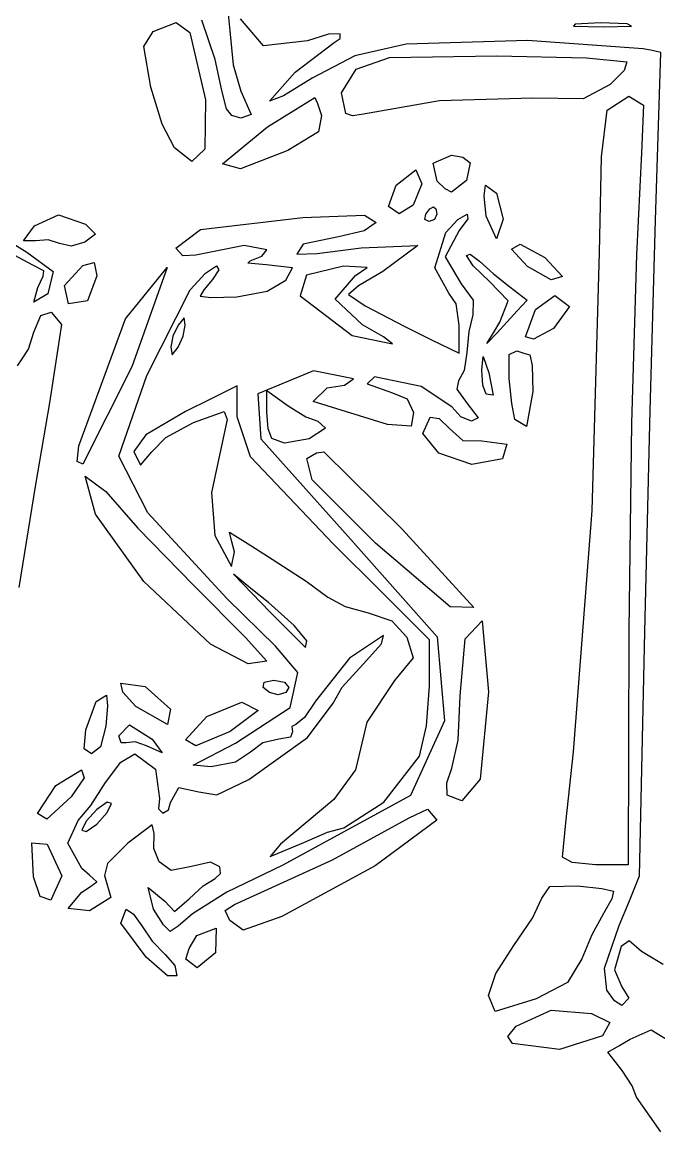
# Model space of a CAD drawing. Extents: x -83 to 82, y -24 to 44.
# Drawn here: x -26.07 to -3.29, y -22.56 to 17.15 of the extents above; entities that cross this region are included whole.
import ezdxf

# ---------------------------------------------------------------- set-up
doc = ezdxf.new("R2010")
doc.units = 0
doc.layers.add('Layer_1', color=7, linetype='CONTINUOUS')

msp = doc.modelspace()

# ---------------------------------------------------------------- linework, layer by layer
at = {"layer": 'Layer_1', "color": 7}
for p, q in [((-18.764272, 18.09031), (-18.636916, 16.83615)), ((-21.384403, 16.81384), (-20.562767, 17.13884)), ((-20.562767, 17.13884), (-20.064516, 16.77674)), ((-19.157358, 15.8119), (-19.63638, 17.21953)), ((-17.428438, 16.30404), (-18.261674, 17.27201)), ((-6.275169, 17.081), (-6.334254, 17.0066)), ((-5.378847, 17.1254), (-6.275169, 17.081)), ((-4.423086, 17.0831), (-5.378847, 17.1254)), ((-4.423085, 17.08304), (-4.423086, 17.0831)), ((-4.262236, 17.0089), (-4.423085, 17.0831)), ((-4.423085, 17.0831), (-4.423085, 17.08304)), ((-21.720725, 16.27298), (-21.384403, 16.81384)), ((-20.064516, 16.77674), (-19.508512, 14.36866)), ((-18.636916, 16.83615), (-18.5197, 15.62382)), ((-15.103817, 16.72194), (-15.864351, 16.47404)), ((-14.695313, 16.72494), (-15.103817, 16.72194)), ((-14.692013, 16.56509), (-14.695313, 16.72494)), ((-6.334254, 17.0066), (-5.277081, 16.9769)), ((-5.277081, 16.9769), (-4.262236, 17.0089)), ((-15.864351, 16.47404), (-17.428438, 16.30404)), ((-16.300413, 15.35935), (-14.905695, 16.42234)), ((-14.905695, 16.42234), (-14.692013, 16.56509)), ((-12.326785, 16.3562), (-14.160789, 15.94144)), ((-7.991616, 16.48869), (-12.326785, 16.3562)), ((-3.84754, 16.19666), (-7.991616, 16.48869)), ((-21.468473, 14.82118), (-21.720725, 16.27298)), ((-14.160789, 15.94144), (-15.686853, 15.14336)), ((-12.926426, 15.87926), (-9.084854, 15.94106)), ((-9.084854, 15.94106), (-5.872261, 15.86986)), ((-3.529643, 16.13126), (-3.84754, 16.19666)), ((-3.211747, 16.06586), (-3.529643, 16.13126)), ((-3.309627, 13.06383), (-3.211747, 16.06586)), ((-18.921812, 14.70099), (-19.157358, 15.8119)), ((-18.5197, 15.62382), (-18.240041, 14.67693)), ((-14.112781, 15.45996), (-12.926426, 15.87926)), ((-5.872261, 15.86986), (-4.426681, 15.73089)), ((-4.426681, 15.73089), (-4.52456, 15.41301)), ((-17.2152, 14.32011), (-16.300413, 15.35935)), ((-15.686853, 15.14336), (-16.719056, 14.51475)), ((-14.638885, 14.61573), (-14.112781, 15.45996)), ((-4.52456, 15.41301), (-5.022838, 14.91172)), ((-21.060446, 13.50137), (-21.468473, 14.82118)), ((-18.761642, 14.04576), (-18.921812, 14.70099)), ((-5.022838, 14.91172), (-5.995003, 14.40221)), ((-19.508512, 14.36866), (-19.529092, 12.5998)), ((-18.240041, 14.67693), (-17.874787, 13.84451)), ((-17.292806, 13.39874), (-15.594694, 14.45275)), ((-16.719056, 14.51475), (-17.2152, 14.32011)), ((-15.594694, 14.45275), (-15.497364, 14.2323)), ((-14.485171, 13.88319), (-14.638885, 14.61573)), ((-11.131733, 14.33091), (-13.930173, 13.84072)), ((-7.790623, 14.42671), (-11.131733, 14.33091)), ((-5.995003, 14.40221), (-7.790623, 14.42671)), ((-5.135481, 13.99696), (-4.364509, 14.49603)), ((-4.364509, 14.49603), (-3.83057, 14.178)), ((-18.761632, 14.04571), (-18.761642, 14.04576)), ((-18.761616, 14.04567), (-18.761632, 14.04571)), ((-18.567382, 13.81209), (-18.761616, 14.04567)), ((-15.497364, 14.2323), (-15.355213, 13.8093)), ((-5.331921, 12.33369), (-5.135481, 13.99696)), ((-3.83057, 14.178), (-3.909455, 12.46772)), ((-20.615414, 12.6482), (-21.060446, 13.50137)), ((-18.249941, 13.71499), (-18.567382, 13.81209)), ((-17.874787, 13.84451), (-18.249941, 13.71499)), ((-15.355213, 13.8093), (-15.462004, 13.22004)), ((-14.245986, 13.79452), (-14.485171, 13.88322)), ((-14.485171, 13.88322), (-14.485171, 13.88321)), ((-14.485171, 13.88321), (-14.485171, 13.88319)), ((-13.930173, 13.84072), (-14.245986, 13.79452)), ((-18.903123, 12.07704), (-17.292806, 13.39874)), ((-15.462004, 13.22004), (-16.564917, 12.55253)), ((-3.407507, 10.06179), (-3.309627, 13.06383)), ((-19.994909, 12.15934), (-20.615416, 12.6482)), ((-20.615416, 12.6482), (-20.615414, 12.6482)), ((-20.615414, 12.6482), (-20.615414, 12.6482)), ((-19.529092, 12.5998), (-19.994909, 12.15934)), ((-16.564917, 12.55253), (-18.251096, 11.9046)), ((-11.35761, 12.10254), (-10.70104, 12.39213)), ((-10.70104, 12.39213), (-10.299234, 12.31103)), ((-10.299234, 12.31103), (-10.032419, 12.11598)), ((-5.409527, 8.90373), (-5.331921, 12.33369)), ((-3.909455, 12.46772), (-4.086895, 8.82019)), ((-18.251096, 11.9046), (-18.903123, 12.07704)), ((-11.220589, 11.4545), (-11.35761, 12.10254)), ((-10.032419, 12.11598), (-10.167153, 11.48616)), ((-12.68765, 11.31867), (-11.982949, 11.86293)), ((-11.982949, 11.86293), (-11.767924, 11.36395)), ((-12.960301, 10.55668), (-12.68765, 11.31867)), ((-11.767924, 11.36395), (-12.076869, 10.59293)), ((-10.93607, 11.18242), (-11.220589, 11.4545)), ((-10.70104, 11.06924), (-10.93607, 11.18242)), ((-10.167153, 11.48616), (-10.70104, 11.06924)), ((-9.539321, 10.92886), (-9.487862, 11.31252)), ((-9.487862, 11.31252), (-9.090813, 11.02473)), ((-9.468494, 10.20096), (-9.539321, 10.92886)), ((-9.090813, 11.02473), (-8.852997, 10.09292)), ((-12.960299, 10.55665), (-12.960301, 10.55668)), ((-12.960297, 10.55663), (-12.960299, 10.55665)), ((-12.580601, 10.29038), (-12.960297, 10.55663)), ((-12.076869, 10.59293), (-12.580601, 10.29038)), ((-11.627081, 10.27543), (-11.477319, 10.46229)), ((-11.477319, 10.46229), (-11.346882, 10.53999)), ((-11.346882, 10.53999), (-11.264482, 10.46229)), ((-11.264482, 10.46229), (-11.230212, 10.27543)), ((-25.631102, 9.8594), (-24.768965, 10.25729)), ((-24.768965, 10.25729), (-23.800804, 9.9131)), ((-19.684381, 9.73049), (-16.024684, 10.16265)), ((-16.024684, 10.16265), (-13.81836, 10.24435)), ((-13.400004, 9.98123), (-13.834847, 9.67763)), ((-13.81836, 10.24435), (-13.400004, 9.98123)), ((-11.660268, 10.08856), (-11.627081, 10.27543)), ((-11.510412, 10.01086), (-11.660268, 10.08856)), ((-11.312522, 10.08856), (-11.510412, 10.01086)), ((-11.230212, 10.27543), (-11.312522, 10.08856)), ((-10.911461, 9.62282), (-10.473789, 10.08375)), ((-10.473789, 10.08375), (-10.142407, 10.27546)), ((-10.120307, 10.10536), (-10.426197, 9.6964)), ((-10.142407, 10.27546), (-10.120307, 10.10536)), ((-9.468489, 10.20096), (-9.468494, 10.20096)), ((-9.468484, 10.20096), (-9.468489, 10.20096)), ((-9.095911, 9.39058), (-9.468484, 10.20096)), ((-8.852997, 10.09292), (-9.095911, 9.39058)), ((-3.600075, 3.25661), (-3.407507, 10.06179)), ((-26.025595, 9.32248), (-25.631102, 9.8594)), ((-23.443596, 9.56202), (-23.830634, 9.2701)), ((-23.800804, 9.9131), (-23.443596, 9.56202)), ((-20.575403, 9.05632), (-19.684381, 9.73049)), ((-13.834847, 9.67763), (-14.746019, 9.47077)), ((-11.297072, 8.35422), (-10.911461, 9.62282)), ((-10.426197, 9.6964), (-10.933177, 8.7441)), ((-26.684302, 9.40931), (-25.899195, 8.91121)), ((-25.583852, 9.32548), (-26.025595, 9.32248)), ((-25.14445, 9.35668), (-25.583852, 9.32548)), ((-24.738212, 9.22945), (-25.14445, 9.35668)), ((-24.738213, 9.22923), (-24.738212, 9.22945)), ((-24.738213, 9.2292), (-24.738213, 9.22923)), ((-24.317356, 9.12912), (-24.738213, 9.2292)), ((-23.830634, 9.2701), (-24.317356, 9.12912)), ((-18.125695, 9.15081), (-19.858872, 8.81278)), ((-17.315673, 9.00584), (-18.125695, 9.15081)), ((-16.015735, 9.19913), (-16.235292, 8.85115)), ((-14.746019, 9.47077), (-16.015735, 9.19913)), ((-13.934835, 9.07182), (-11.907425, 9.15792)), ((-11.907425, 9.15792), (-13.161138, 8.22503)), ((-8.555504, 9.02247), (-8.253644, 9.20824)), ((-8.253644, 9.20824), (-7.360295, 8.72328)), ((-25.691269, 8.45619), (-26.51421, 8.89675)), ((-25.899195, 8.91121), (-24.963146, 8.22436)), ((-20.318215, 8.78878), (-20.575403, 9.05632)), ((-19.858872, 8.81278), (-20.318215, 8.78878)), ((-17.910985, 8.61016), (-17.490546, 8.7737)), ((-17.490546, 8.7737), (-17.315673, 9.00584)), ((-16.235292, 8.85115), (-15.514059, 8.87415)), ((-15.514059, 8.87415), (-13.934835, 9.07182)), ((-10.933177, 8.7441), (-10.353737, 7.78739)), ((-10.174257, 8.80056), (-10.036565, 8.84236)), ((-9.931761, 8.42699), (-10.174257, 8.80056)), ((-10.036565, 8.84236), (-9.708852, 8.59924)), ((-7.989061, 8.40836), (-8.555504, 9.02247)), ((-5.673647, -0.32882), (-5.409527, 8.90373)), ((-4.086895, 8.82019), (-4.268188, 2.80216)), ((-25.29783, 8.24757), (-25.691269, 8.45619)), ((-24.556423, 7.72278), (-23.899078, 8.44)), ((-23.899078, 8.44), (-23.491172, 8.54278)), ((-23.491172, 8.54278), (-23.401042, 8.06817)), ((-22.37741, 6.52984), (-20.882235, 8.37352)), ((-20.882235, 8.37352), (-22.145486, 4.81341)), ((-19.511076, 8.17087), (-19.11329, 8.42346)), ((-19.11329, 8.42346), (-19.0356, 8.28133)), ((-17.989065, 8.51856), (-17.910985, 8.61016)), ((-17.340813, 8.45946), (-17.989065, 8.51856)), ((-16.396989, 8.35937), (-17.340813, 8.45946)), ((-16.632269, 7.91851), (-16.396989, 8.35937)), ((-14.571248, 8.41942), (-15.892021, 8.09384)), ((-13.722468, 8.36972), (-14.571248, 8.41942)), ((-14.138279, 8.08204), (-13.722468, 8.36972)), ((-10.798378, 7.44729), (-11.297072, 8.35422)), ((-9.345386, 7.87252), (-9.931761, 8.42699)), ((-9.708852, 8.59924), (-9.19771, 8.14472)), ((-7.144108, 7.92965), (-7.989061, 8.40836)), ((-7.360295, 8.72328), (-6.73229, 8.05015)), ((-25.505578, 7.65225), (-25.32273, 8.05476)), ((-25.32273, 8.05476), (-25.29783, 8.24757)), ((-24.963146, 8.22436), (-25.149688, 7.42363)), ((-23.401042, 8.06817), (-23.730215, 7.17835)), ((-20.057239, 7.56357), (-19.511076, 8.17087)), ((-19.0356, 8.28133), (-19.259042, 7.93961)), ((-15.892021, 8.09384), (-16.12136, 7.3591)), ((-14.866676, 7.23094), (-14.138279, 8.08204)), ((-13.161138, 8.22503), (-14.034117, 7.71481)), ((-9.19771, 8.14472), (-8.618991, 7.67831)), ((-6.73229, 8.05015), (-7.144108, 7.92965)), ((-25.64809, 7.12323), (-25.505578, 7.65225)), ((-24.411063, 7.07057), (-24.556423, 7.72278)), ((-21.609016, 4.50314), (-20.057239, 7.56357)), ((-19.568346, 7.56515), (-19.697089, 7.3443)), ((-19.259042, 7.93961), (-19.568346, 7.56515)), ((-17.30315, 7.51827), (-16.632269, 7.91851)), ((-14.034117, 7.71481), (-14.385921, 7.4031)), ((-10.353737, 7.78739), (-9.933366, 7.20186)), ((-8.67714, 7.17804), (-9.345386, 7.87252)), ((-8.618991, 7.67831), (-8.30557, 7.44087)), ((-25.149688, 7.42363), (-25.64809, 7.12323)), ((-23.730215, 7.17835), (-24.411063, 7.07057)), ((-19.697089, 7.3443), (-19.314149, 7.2921)), ((-19.314149, 7.2921), (-18.393233, 7.3232)), ((-18.393233, 7.3232), (-17.30315, 7.51827)), ((-16.12136, 7.3591), (-14.261849, 5.93546)), ((-13.892761, 6.31518), (-14.866676, 7.23094)), ((-14.385921, 7.4031), (-13.795033, 6.99859)), ((-10.535596, 7.07117), (-10.798378, 7.44729)), ((-9.933366, 7.20186), (-9.938266, 6.67494)), ((-8.976292, 6.41731), (-8.67714, 7.17804)), ((-7.992148, 7.20342), (-8.353727, 6.81392)), ((-8.30557, 7.44087), (-7.992148, 7.20342)), ((-7.695376, 6.86146), (-7.003421, 7.3652)), ((-7.003421, 7.3652), (-6.487295, 6.97031)), ((-25.406837, 6.65192), (-25.030424, 6.77436)), ((-25.030424, 6.77436), (-24.666129, 6.32271)), ((-13.795033, 6.99859), (-12.401546, 6.26529)), ((-10.436506, 6.30313), (-10.535596, 7.07117)), ((-8.353727, 6.81392), (-8.715305, 6.42441)), ((-8.055206, 5.89277), (-7.695376, 6.86146)), ((-6.487295, 6.97031), (-7.055745, 6.18958)), ((-25.646091, 6.05993), (-25.406837, 6.65192)), ((-24.036675, 1.9813), (-22.37741, 6.52984)), ((-20.276884, 6.57123), (-20.490619, 6.30665)), ((-20.234144, 6.30665), (-20.276884, 6.57123)), ((-9.938266, 6.67494), (-10.082478, 6.07344)), ((-9.207376, 6.03135), (-8.976292, 6.41731)), ((-8.715305, 6.42441), (-9.076882, 6.03491)), ((-25.842773, 5.44674), (-25.646091, 6.05993)), ((-24.666129, 6.32271), (-25.094174, 3.52862)), ((-20.490619, 6.30665), (-20.671758, 5.90978)), ((-20.309477, 5.90978), (-20.234144, 6.30665)), ((-13.133503, 5.89055), (-13.892761, 6.31518)), ((-12.401546, 6.26529), (-11.419026, 5.78156)), ((-10.436506, 5.80048), (-10.436506, 6.30313)), ((-10.082478, 6.07344), (-10.153318, 5.33013)), ((-9.076882, 6.03491), (-9.438459, 5.6454)), ((-9.438459, 5.6454), (-9.207376, 6.03135)), ((-7.055745, 6.18958), (-7.770613, 5.80368)), ((-20.671758, 5.90978), (-20.747098, 5.5129)), ((-20.490616, 5.5129), (-20.309477, 5.90978)), ((-14.261849, 5.93546), (-12.817706, 5.63981)), ((-12.817706, 5.63981), (-13.133503, 5.89055)), ((-11.419026, 5.78156), (-10.436506, 5.29783)), ((-10.436506, 5.29783), (-10.436506, 5.80048)), ((-7.770613, 5.80368), (-8.055206, 5.89277)), ((-26.067226, 5.10354), (-25.842773, 5.44674)), ((-20.747098, 5.5129), (-20.704348, 5.24832)), ((-20.704348, 5.24832), (-20.490616, 5.5129)), ((-10.153318, 5.33013), (-10.250028, 4.68221)), ((-9.619966, 4.69716), (-9.569503, 5.18775)), ((-9.569503, 5.18775), (-9.364129, 4.60026)), ((-8.641293, 4.3943), (-8.636433, 5.25616)), ((-8.636433, 5.25616), (-8.371842, 5.38649)), ((-8.371842, 5.38649), (-8.085147, 5.28889)), ((-8.085147, 5.28889), (-7.901272, 5.24829)), ((-7.901272, 5.24829), (-7.823125, 4.85968)), ((-26.23971, 4.8544), (-26.067226, 5.10354)), ((-22.145486, 4.81341), (-23.897816, 1.33449)), ((-7.823125, 4.85968), (-7.790621, 3.92538)), ((-22.607346, 1.61107), (-21.609016, 4.50314)), ((-15.648773, 4.67275), (-17.636963, 3.84277)), ((-14.209948, 4.38849), (-15.648773, 4.67275)), ((-14.535475, 4.15584), (-14.209948, 4.38849)), ((-13.465979, 4.45315), (-13.723459, 4.21025)), ((-11.790106, 4.1065), (-13.465979, 4.45315)), ((-10.250028, 4.68221), (-10.456404, 4.31003)), ((-9.584212, 4.16261), (-9.619966, 4.69716)), ((-9.364129, 4.60026), (-9.20983, 3.8016)), ((-8.545907, 3.49887), (-8.641293, 4.3943)), ((-18.373956, 4.13375), (-19.299998, 3.67181)), ((-18.373956, 3.57995), (-18.373956, 4.13375)), ((-15.654704, 3.57721), (-15.15891, 4.06034)), ((-15.15891, 4.06034), (-14.535475, 4.15584)), ((-13.723459, 4.21025), (-12.817749, 3.88172)), ((-10.694886, 3.38471), (-11.790106, 4.1065)), ((-10.456404, 4.31003), (-10.512104, 4.01517)), ((-10.512104, 4.01517), (-10.145693, 3.50067)), ((-9.466317, 3.83726), (-9.584212, 4.16261)), ((-19.299998, 3.67181), (-20.22604, 3.20986)), ((-18.373956, 3.02615), (-18.373956, 3.57995)), ((-17.636963, 3.84277), (-17.526117, 2.23714)), ((-17.315627, 3.57762), (-17.315627, 3.96146)), ((-17.315627, 3.96146), (-16.931403, 3.68787)), ((-17.315627, 3.19379), (-17.315627, 3.57762)), ((-16.931403, 3.68787), (-16.547179, 3.41428)), ((-12.995714, 2.75438), (-15.654704, 3.57721)), ((-12.817749, 3.88172), (-12.295101, 3.66699)), ((-12.295101, 3.66699), (-12.069669, 3.18202)), ((-9.20983, 3.8016), (-9.466317, 3.8373)), ((-9.466317, 3.8373), (-9.466317, 3.83728)), ((-9.466317, 3.83728), (-9.466317, 3.83726)), ((-7.790621, 3.92538), (-8.018777, 2.67316)), ((-25.094174, 3.52862), (-25.587068, 0.60332)), ((-20.22604, 3.20986), (-21.647079, 2.38388)), ((-19.938636, 2.82675), (-18.842291, 3.21752)), ((-18.842291, 3.21752), (-18.732551, 2.92495)), ((-17.263807, 2.5998), (-17.315627, 3.19379)), ((-16.547179, 3.41428), (-15.91931, 3.02783)), ((-12.069669, 3.18202), (-12.146289, 2.68888)), ((-10.371856, 3.01916), (-10.694886, 3.38471)), ((-10.145693, 3.50067), (-9.747433, 2.98838)), ((-8.443612, 2.93327), (-8.545907, 3.49887)), ((-3.788165, -4.67353), (-3.600075, 3.25661)), ((-20.926142, 2.29017), (-19.938636, 2.82675)), ((-18.732551, 2.92495), (-19.297459, 0.32144)), ((-17.896985, 1.59518), (-18.373956, 3.02615)), ((-15.91931, 3.02783), (-15.488846, 2.86709)), ((-15.488846, 2.86709), (-15.216527, 2.61453)), ((-11.731981, 2.42728), (-11.473644, 3.01245)), ((-11.473644, 3.01245), (-11.151645, 2.96555)), ((-11.151645, 2.96555), (-10.778708, 2.60482)), ((-9.984194, 2.86712), (-10.371856, 3.01916)), ((-9.747433, 2.98838), (-9.984194, 2.86712)), ((-8.018777, 2.67316), (-8.443612, 2.93327)), ((-4.268188, 2.80216), (-4.356323, -4.60742)), ((-21.647079, 2.38388), (-22.078123, 1.78277)), ((-17.139233, 2.24973), (-17.263807, 2.5998)), ((-15.216527, 2.61453), (-15.794273, 2.24011)), ((-12.146289, 2.68888), (-12.995714, 2.75438)), ((-11.16406, 1.72262), (-11.731981, 2.42728)), ((-10.778708, 2.60482), (-10.297596, 2.17551)), ((-21.426854, 1.77677), (-20.926142, 2.29017)), ((-17.526117, 2.23714), (-14.405252, -1.25368)), ((-16.677836, 2.08579), (-17.139237, 2.25011)), ((-17.139237, 2.25011), (-17.139237, 2.24992)), ((-17.139237, 2.24992), (-17.139233, 2.24973)), ((-15.794273, 2.24011), (-16.677836, 2.08579)), ((-10.297596, 2.17551), (-9.619487, 2.17051)), ((-9.619487, 2.17051), (-8.723219, 2.04515)), ((-8.723219, 2.04515), (-8.881204, 1.51857)), ((-24.10044, 1.42929), (-24.036675, 1.9813)), ((-21.575641, -0.41468), (-22.607346, 1.61107)), ((-22.078123, 1.78277), (-21.82941, 1.29428)), ((-21.82941, 1.29428), (-21.426854, 1.77677)), ((-14.934373, -1.52103), (-17.896985, 1.59518)), ((-15.877369, 1.53007), (-15.536763, 1.73542)), ((-15.536763, 1.73542), (-15.273997, 1.76762)), ((-15.273997, 1.76762), (-12.476658, -0.99869)), ((-9.983277, 1.31491), (-11.16406, 1.72262)), ((-23.897816, 1.33449), (-24.10044, 1.42929)), ((-15.686173, 0.77203), (-15.877369, 1.53007)), ((-8.881204, 1.51857), (-9.983277, 1.31491)), ((-23.446638, -0.46198), (-23.815209, 0.90468)), ((-23.815209, 0.90468), (-23.077436, 0.35303)), ((-25.587068, 0.60332), (-26.190707, -3.08596)), ((-13.421078, -1.50235), (-15.686173, 0.77203)), ((-23.077436, 0.35303), (-21.926279, -0.9623)), ((-19.297459, 0.32144), (-19.172323, -1.21989)), ((-6.338444, -8.96039), (-5.673647, -0.32882)), ((-21.71679, -2.87362), (-23.446638, -0.46198)), ((-18.732327, -3.48279), (-21.575641, -0.41468)), ((-21.926279, -0.9623), (-19.924002, -3.01073)), ((-18.560633, -1.45215), (-18.648583, -1.10173)), ((-18.648583, -1.10173), (-17.885395, -1.58304)), ((-12.476658, -0.99869), (-9.90729, -3.80108)), ((-19.172323, -1.21989), (-18.584166, -2.32684)), ((-18.472683, -1.80258), (-18.560633, -1.45215)), ((-17.885395, -1.58304), (-17.122207, -2.06436)), ((-13.214581, -3.24082), (-14.934373, -1.52103)), ((-14.405252, -1.25368), (-11.212623, -4.85391)), ((-10.754981, -3.78058), (-13.421078, -1.50235)), ((-18.584166, -2.32684), (-18.472683, -1.80258)), ((-17.122207, -2.06436), (-15.907938, -2.8623)), ((-17.882874, -3.11321), (-18.506248, -2.60543)), ((-18.506248, -2.60543), (-17.849762, -3.28783)), ((-19.326446, -5.11078), (-21.71679, -2.87362)), ((-19.924002, -3.01073), (-18.081835, -4.86771)), ((-17.2595, -3.621), (-17.882874, -3.11321)), ((-15.907938, -2.8623), (-15.131945, -3.42899)), ((-17.008876, -5.1877), (-18.732327, -3.48279)), ((-17.849762, -3.28783), (-17.193277, -3.97023)), ((-15.131945, -3.42899), (-14.515589, -3.75984)), ((-11.49479, -4.96061), (-13.214581, -3.24082)), ((-16.339619, -4.44083), (-17.2595, -3.621)), ((-17.193277, -3.97023), (-15.929667, -5.22899)), ((-14.515589, -3.75984), (-13.685127, -3.99077)), ((-9.90729, -3.80108), (-10.754981, -3.78058)), ((-13.685127, -3.99077), (-12.838599, -4.28024)), ((-12.838599, -4.28024), (-12.301684, -4.86411)), ((-10.22114, -4.92378), (-9.610278, -4.27666)), ((-9.610278, -4.27666), (-9.384517, -6.81842)), ((-15.87874, -4.9858), (-16.339619, -4.44083)), ((-4.356323, -4.60742), (-4.367224, -8.80768)), ((-3.880613, -9.03915), (-3.788165, -4.67353)), ((-17.977832, -5.81351), (-19.326446, -5.11078)), ((-18.081835, -4.86771), (-17.315623, -5.72271)), ((-15.929667, -5.22899), (-15.87874, -4.9858)), ((-13.144529, -4.80576), (-14.361299, -5.6124)), ((-13.864951, -5.82313), (-13.212169, -5.10461)), ((-13.212169, -5.10461), (-13.144529, -4.80576)), ((-12.301684, -4.86411), (-12.076758, -5.59416)), ((-11.49479, -5.78606), (-11.49479, -4.96061)), ((-11.212623, -4.85391), (-10.957104, -7.84849)), ((-10.393942, -6.96016), (-10.22114, -4.92378)), ((-16.207331, -6.12862), (-17.008876, -5.1877)), ((-17.315623, -5.72271), (-17.977832, -5.81351)), ((-14.361299, -5.6124), (-15.575187, -7.14699)), ((-14.620268, -6.65502), (-13.864951, -5.82313)), ((-12.076758, -5.59416), (-12.751153, -6.40869)), ((-11.49479, -6.61152), (-11.49479, -5.78606)), ((-16.48056, -7.37913), (-16.207331, -6.12862)), ((-22.463551, -6.8325), (-22.542261, -6.50512)), ((-22.542261, -6.50512), (-21.667172, -6.62831)), ((-21.667172, -6.62831), (-20.762221, -7.43853)), ((-17.447915, -6.65795), (-17.403375, -6.47109)), ((-17.220433, -6.84481), (-17.447915, -6.65795)), ((-17.403375, -6.47109), (-17.066656, -6.39339)), ((-17.066656, -6.39339), (-16.681904, -6.47109)), ((-16.681904, -6.47109), (-16.521874, -6.65795)), ((-16.521874, -6.65795), (-16.633869, -6.84481)), ((-14.934426, -7.22644), (-14.620268, -6.65502)), ((-12.751153, -6.40869), (-13.737929, -7.90116)), ((-11.599794, -8.02879), (-11.49479, -6.61152)), ((-23.424819, -7.15815), (-23.046125, -6.94013)), ((-23.046125, -6.94013), (-23.012435, -7.31258)), ((-21.997224, -7.34185), (-22.463551, -6.8325)), ((-16.903133, -6.92251), (-17.220433, -6.84481)), ((-16.633869, -6.84481), (-16.903133, -6.92251)), ((-15.575187, -7.14699), (-15.960008, -7.73584)), ((-10.470922, -8.5408), (-10.393942, -6.96016)), ((-9.384517, -6.81842), (-9.678511, -9.93819)), ((-23.791062, -8.17926), (-23.424819, -7.15815)), ((-23.012435, -7.31258), (-23.070655, -8.04697)), ((-21.997222, -7.34184), (-21.997224, -7.34185)), ((-20.866375, -7.98937), (-21.997222, -7.34183)), ((-21.997222, -7.34183), (-21.997222, -7.34184)), ((-20.762221, -7.43853), (-20.866375, -7.98937)), ((-19.459166, -7.69656), (-18.205983, -7.18705)), ((-17.623734, -7.48814), (-18.627999, -8.24001)), ((-18.434441, -8.65414), (-16.48056, -7.37913)), ((-18.205983, -7.18705), (-17.623734, -7.48814)), ((-15.854599, -8.45427), (-14.934426, -7.22644)), ((-20.22604, -8.52917), (-19.459166, -7.69656)), ((-15.960008, -7.73584), (-16.279754, -7.98076)), ((-13.737929, -7.90116), (-14.139147, -9.60361)), ((-10.957104, -7.84849), (-12.177551, -10.52615)), ((-23.851858, -8.85759), (-23.791058, -8.17926)), ((-23.791058, -8.17926), (-23.791062, -8.17926)), ((-23.791062, -8.17926), (-23.791062, -8.17926)), ((-23.070655, -8.04697), (-23.262761, -8.78325)), ((-22.607294, -8.39291), (-22.226236, -7.99875)), ((-22.226236, -7.99875), (-21.416669, -8.50959)), ((-18.627999, -8.24001), (-19.856818, -8.74535)), ((-16.38964, -8.24532), (-16.46402, -8.43366)), ((-16.279754, -7.98076), (-16.42481, -8.05846)), ((-16.42481, -8.05846), (-16.38964, -8.24532)), ((-11.852252, -9.11796), (-11.599794, -8.02879)), ((-22.530184, -8.63657), (-22.607294, -8.39291)), ((-22.344802, -8.64357), (-22.530184, -8.63657)), ((-22.022793, -8.60857), (-22.344802, -8.64357)), ((-21.617198, -8.75221), (-22.022793, -8.60857)), ((-21.416669, -8.50959), (-21.059044, -9.00177)), ((-19.856818, -8.74535), (-20.22604, -8.52917)), ((-19.955418, -9.44273), (-18.434441, -8.65414)), ((-17.954351, -9.95894), (-15.854599, -8.45427)), ((-17.457332, -8.64587), (-17.89599, -8.97288)), ((-16.888186, -8.50986), (-17.457332, -8.64587)), ((-16.46402, -8.43366), (-16.888186, -8.50986)), ((-10.688549, -9.54505), (-10.470922, -8.5408)), ((-23.583293, -9.03916), (-23.851858, -8.85759)), ((-23.262761, -8.78325), (-23.583293, -9.03916)), ((-22.539526, -9.32979), (-22.038762, -9.03909)), ((-22.038762, -9.03909), (-21.292844, -9.58174)), ((-21.059044, -9.00177), (-21.617198, -8.75221)), ((-17.89599, -8.97288), (-18.437859, -9.32787)), ((-13.126281, -10.7613), (-11.852252, -9.11796)), ((-6.616597, -11.50881), (-6.338444, -8.96039)), ((-4.367224, -8.80768), (-4.378125, -13.00794)), ((-3.973061, -13.40478), (-3.880613, -9.03915)), ((-23.08539, -10.06303), (-22.539526, -9.32979)), ((-19.300054, -9.50643), (-19.955418, -9.44273)), ((-18.437859, -9.32787), (-19.300054, -9.50643)), ((-24.862347, -10.17282), (-23.947362, -9.6067)), ((-23.856562, -9.89557), (-24.320477, -10.57055)), ((-23.947362, -9.6067), (-23.856562, -9.89557)), ((-21.292844, -9.58174), (-21.155305, -10.63658)), ((-14.139147, -9.60361), (-14.915349, -10.66948)), ((-10.871121, -10.07361), (-10.688549, -9.54505)), ((-25.517706, -11.17058), (-24.862347, -10.17282)), ((-23.609117, -10.88354), (-23.08539, -10.06303)), ((-20.755259, -10.77449), (-20.46387, -10.2381)), ((-20.46387, -10.2381), (-19.751049, -10.3896)), ((-19.100934, -10.49891), (-17.954351, -9.95894)), ((-10.863721, -10.51058), (-10.871121, -10.07361)), ((-9.678511, -9.93819), (-10.331093, -10.71408)), ((-24.320477, -10.57055), (-25.184024, -11.36749)), ((-21.155305, -10.63658), (-21.191615, -11.0066)), ((-19.751049, -10.3896), (-19.100934, -10.49891)), ((-14.915349, -10.66948), (-16.829544, -12.26845)), ((-12.177551, -10.52615), (-16.741028, -13.02071)), ((-10.331093, -10.71408), (-10.863721, -10.51058)), ((-24.060152, -11.41835), (-23.609117, -10.88354)), ((-23.40104, -11.02355), (-23.774763, -11.43949)), ((-23.027316, -10.76305), (-23.40104, -11.02355)), ((-22.871873, -10.80925), (-23.027316, -10.76305)), ((-23.027316, -11.13679), (-22.871873, -10.80925)), ((-21.191615, -11.0066), (-21.037674, -11.15575)), ((-21.037674, -11.15575), (-20.838219, -11.04376)), ((-20.838219, -11.04376), (-20.755259, -10.77449)), ((-14.557244, -11.68502), (-13.126281, -10.7613)), ((-12.224423, -11.31999), (-11.562931, -11.02049)), ((-11.562931, -11.02049), (-11.230206, -11.41059)), ((-25.184024, -11.36749), (-25.517706, -11.17058)), ((-24.438032, -12.23744), (-24.060152, -11.41835)), ((-23.774763, -11.43949), (-23.930206, -11.76703)), ((-23.40104, -11.55273), (-23.027316, -11.13679)), ((-14.962539, -12.83307), (-12.224423, -11.31999)), ((-11.230206, -11.41059), (-13.43231, -13.03769)), ((-6.73229, -12.7307), (-6.616597, -11.50881)), ((-23.930206, -11.76703), (-23.774763, -11.81323)), ((-23.774763, -11.81323), (-23.40104, -11.55273)), ((-21.412316, -11.57554), (-22.283591, -12.22794)), ((-21.344186, -11.88492), (-21.412316, -11.57554)), ((-21.352786, -12.41886), (-21.344186, -11.88492)), ((-15.992706, -12.21419), (-15.143173, -11.84046)), ((-15.143173, -11.84046), (-14.557244, -11.68502)), ((-25.661695, -13.43548), (-25.727265, -12.22051)), ((-25.727265, -12.22051), (-25.176379, -12.27311)), ((-25.176379, -12.27311), (-24.645955, -13.40001)), ((-23.930114, -13.14026), (-24.438032, -12.23744)), ((-22.283591, -12.22794), (-23.018547, -12.9657)), ((-17.19946, -12.71286), (-15.992706, -12.21405)), ((-16.829544, -12.26845), (-17.19946, -12.71286)), ((-15.992706, -12.21405), (-15.992706, -12.21412)), ((-15.992706, -12.21412), (-15.992706, -12.21419)), ((-21.164554, -12.90328), (-21.352786, -12.41886)), ((-23.018547, -12.9657), (-23.121886, -13.39153)), ((-20.742834, -13.21474), (-21.164554, -12.90328)), ((-20.007764, -13.06367), (-20.742834, -13.21474)), ((-19.323996, -12.90712), (-20.007764, -13.06367)), ((-18.99442, -13.07427), (-19.323996, -12.90712)), ((-18.96931, -13.32082), (-18.99442, -13.07427)), ((-16.741028, -13.02071), (-18.746889, -13.98985)), ((-18.4699, -14.42634), (-14.962539, -12.83307)), ((-13.43231, -13.03769), (-16.773889, -14.85508)), ((-6.386522, -12.92654), (-6.73229, -12.7307)), ((-5.555209, -13.00794), (-6.386522, -12.92654)), ((-4.966667, -13.00794), (-5.555209, -13.00794)), ((-4.378125, -13.00794), (-4.966667, -13.00794)), ((-25.426451, -14.13593), (-25.661695, -13.43548)), ((-24.645955, -13.40001), (-25.039603, -14.27081)), ((-23.665461, -13.37976), (-23.930114, -13.14026)), ((-23.400808, -13.61927), (-23.665461, -13.37976)), ((-23.121886, -13.39153), (-22.896207, -14.1752)), ((-19.587295, -13.75579), (-19.168712, -13.49334)), ((-19.168712, -13.49334), (-18.96931, -13.32082)), ((-4.339325, -14.29302), (-3.973061, -13.40478)), ((-23.930114, -13.99002), (-23.665461, -13.80465)), ((-23.665461, -13.80465), (-23.400808, -13.61927)), ((-21.374577, -14.59544), (-21.55986, -13.81583)), ((-21.55986, -13.81583), (-20.969596, -14.31291)), ((-20.08916, -14.21861), (-19.587295, -13.75579)), ((-7.477441, -14.19853), (-7.183003, -13.78051)), ((-7.183003, -13.78051), (-6.194807, -13.75971)), ((-6.194807, -13.75971), (-5.329843, -13.85281)), ((-5.329843, -13.85281), (-4.910512, -13.94981)), ((-25.039603, -14.27081), (-25.426451, -14.13593)), ((-24.426521, -14.57072), (-23.930114, -13.99002)), ((-22.896207, -14.1752), (-23.665674, -14.65182)), ((-20.617852, -14.67419), (-20.08916, -14.21861)), ((-18.746889, -13.98985), (-19.97598, -14.76024)), ((-7.812723, -14.91532), (-7.477441, -14.19853)), ((-4.972215, -14.22442), (-5.263776, -14.74446)), ((-4.910512, -13.94981), (-4.972215, -14.22442)), ((-4.705589, -15.18126), (-4.339325, -14.29302)), ((-23.665674, -14.65182), (-24.426521, -14.57072)), ((-22.543844, -15.09182), (-22.352014, -14.59541)), ((-22.352014, -14.59541), (-22.082175, -14.77028)), ((-21.374623, -14.59537), (-21.374625, -14.59537)), ((-21.374625, -14.59537), (-21.374577, -14.59544)), ((-21.006194, -15.15596), (-21.374623, -14.59537)), ((-20.969596, -14.31291), (-20.617852, -14.67419)), ((-18.804157, -14.64394), (-18.4699, -14.42634)), ((-18.635941, -14.99544), (-18.804157, -14.64394)), ((-22.082175, -14.77028), (-21.791881, -15.19072)), ((-19.97598, -14.76024), (-20.49064, -15.20439)), ((-18.635941, -14.99545), (-18.635941, -14.99544)), ((-18.635941, -14.99544), (-18.635941, -14.99544)), ((-18.160151, -15.34604), (-18.635941, -14.99545)), ((-16.773889, -14.85508), (-18.160151, -15.34604)), ((-8.477944, -15.8956), (-7.812723, -14.91532)), ((-5.263776, -14.74446), (-5.680194, -15.50927)), ((-21.628749, -16.31555), (-22.543844, -15.09182)), ((-21.791881, -15.19072), (-21.419967, -15.73581)), ((-20.778829, -15.38912), (-21.006194, -15.15596)), ((-20.49064, -15.20439), (-20.778829, -15.38912)), ((-19.819759, -15.53567), (-19.122271, -15.27535)), ((-19.122271, -15.27535), (-19.152501, -16.1545)), ((-5.23262, -16.70854), (-4.705589, -15.18126)), ((-21.419967, -15.73581), (-20.95389, -16.2104)), ((-20.097292, -15.9965), (-19.819759, -15.53567)), ((-5.680194, -15.50927), (-6.042085, -16.3724)), ((-4.34335, -15.72405), (-4.629966, -15.93276)), ((-3.906413, -16.1036), (-4.34335, -15.72405)), ((-20.95389, -16.2104), (-20.611065, -16.61121)), ((-20.217626, -16.38134), (-20.097292, -15.9965)), ((-19.152501, -16.1545), (-19.811403, -16.69616)), ((-9.113696, -16.90197), (-8.477944, -15.8956)), ((-4.629966, -15.93276), (-4.866697, -16.76777)), ((-3.126413, -16.5731), (-3.906413, -16.1036)), ((-20.87208, -16.97594), (-21.628749, -16.31555)), ((-20.611065, -16.61121), (-20.535485, -16.97894)), ((-19.811403, -16.69616), (-20.217626, -16.38134)), ((-6.042085, -16.3724), (-6.553272, -17.22219)), ((-20.535485, -16.97894), (-20.87208, -16.97594)), ((-9.378123, -17.68154), (-9.113696, -16.90197)), ((-5.149854, -17.49636), (-5.23262, -16.70854)), ((-4.866697, -16.76777), (-4.615626, -17.37384)), ((-6.553272, -17.22219), (-7.673196, -17.80231)), ((-4.615626, -17.37384), (-4.358696, -17.78287)), ((-9.145914, -18.25697), (-9.378123, -17.68154)), ((-7.673196, -17.80231), (-9.145914, -18.25697)), ((-5.14986, -17.49667), (-5.149854, -17.49636)), ((-5.149855, -17.49667), (-5.14986, -17.49667)), ((-4.871281, -17.87708), (-5.149855, -17.49667)), ((-4.358696, -17.78287), (-4.606316, -18.0353)), ((-8.392188, -18.77865), (-7.138466, -18.20596)), ((-7.138466, -18.20596), (-5.691953, -18.33295)), ((-4.606316, -18.0353), (-4.871281, -17.87708)), ((-5.691953, -18.33295), (-5.036221, -18.65448)), ((-5.036221, -18.65448), (-5.304722, -19.12387)), ((-8.692367, -19.14594), (-8.392188, -18.77865)), ((-4.316099, -19.24706), (-3.562701, -18.91125)), ((-3.562701, -18.91125), (-3.010708, -19.24106)), ((-8.524479, -19.40052), (-8.692367, -19.14594)), ((-6.84086, -19.61868), (-8.524479, -19.40052)), ((-5.304722, -19.12387), (-6.84086, -19.61868)), ((-4.712918, -19.48147), (-4.316099, -19.24706)), ((-5.109738, -19.71588), (-4.712918, -19.48147)), ((-4.853917, -20.0411), (-5.109738, -19.71588)), ((-4.598097, -20.36632), (-4.853917, -20.0411)), ((-4.236751, -20.91448), (-4.598097, -20.36632)), ((-4.086456, -21.319), (-4.236751, -20.91448)), ((-3.210038, -22.5612), (-4.086456, -21.319))]:
    msp.add_line(p, q, dxfattribs=at)

doc.saveas('drawing.dxf')
